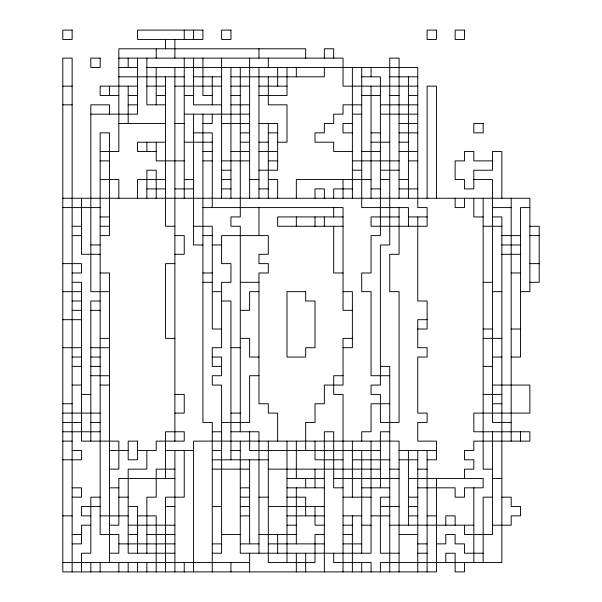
<?xml version="1.0" encoding="UTF-8"?>
<svg xmlns="http://www.w3.org/2000/svg" width="602" height="602" viewBox="0 0 602 602"><rect width="100%" height="100%" fill="white"/><g stroke="black" fill="none" stroke-linecap="round" stroke-linejoin="round"><path stroke-width="0.9" d="M118.842 58.123L343.035 58.123L343.035 86.146L417.765 86.146M118.842 67.469L137.527 67.469M146.865 67.469L417.765 67.469L417.765 207.585L427.111 207.585L427.111 226.269L371.058 226.269L371.058 216.931L399.081 216.931M118.842 76.808L184.235 76.808M193.573 76.808L221.596 76.808M230.942 76.808L324.35 76.808L324.35 67.469M361.719 76.808L380.404 76.808L380.404 235.608L371.058 235.608L371.058 272.977L361.719 272.977L361.719 291.661L371.058 291.661L371.058 375.731L389.742 375.731M389.742 76.808L417.765 76.808M62.796 86.146L72.135 86.146M137.527 86.146L100.158 86.146L100.158 95.492L118.842 95.492M146.865 86.146L165.55 86.146M174.889 86.146L221.596 86.146M230.942 86.146L249.619 86.146M258.965 86.146L286.988 86.146M128.181 95.492L137.527 95.492M156.211 95.492L165.55 95.492M184.235 95.492L193.573 95.492M212.258 95.492L202.919 95.492L202.919 58.123M230.942 95.492L240.281 95.492M258.965 95.492L286.988 95.492L286.988 67.469M361.719 95.492L380.404 95.492M389.742 95.492L399.081 95.492M408.427 95.492L417.765 95.492M62.796 104.831L72.135 104.831M128.181 104.831L137.527 104.831M165.55 104.831L146.865 104.831L146.865 58.123M221.596 104.831L193.573 104.831L193.573 58.123M230.942 104.831L249.619 104.831M361.719 104.831L343.035 104.831L343.035 114.169L333.696 114.169L333.696 123.515L324.35 123.515L324.35 132.854L315.012 132.854L315.012 142.2L333.696 142.2L333.696 151.538L352.381 151.538M380.404 104.831L417.765 104.831M90.819 114.169L137.527 114.169L137.527 58.123M184.235 114.169L249.619 114.169M352.381 114.169L361.719 114.169M380.404 114.169L417.765 114.169M118.842 123.515L165.55 123.515M174.889 123.515L184.235 123.515M202.919 123.515L212.258 123.515L212.258 114.169M221.596 123.515L249.619 123.515M258.965 123.515L277.65 123.515L277.65 170.223L258.965 170.223M352.381 123.515L343.035 123.515L343.035 132.854L352.381 132.854M399.081 123.515L417.765 123.515M193.573 132.854L212.258 132.854L212.258 207.585M240.281 132.854L249.619 132.854M268.304 132.854L277.65 132.854M371.058 132.854L380.404 132.854M399.081 132.854L417.765 132.854M165.55 142.2L137.527 142.2L137.527 151.538L156.211 151.538M184.235 142.2L212.258 142.2M240.281 142.2L249.619 142.2M258.965 142.2L268.304 142.2M277.65 142.2L286.988 142.2L286.988 104.831L268.304 104.831L268.304 76.808M371.058 142.2L389.742 142.2M399.081 142.2L408.427 142.2M100.158 151.538L118.842 151.538L118.842 48.785L305.673 48.785L305.673 58.123M202.919 151.538L212.258 151.538M230.942 151.538L249.619 151.538M258.965 151.538L277.65 151.538M361.719 151.538L380.404 151.538M399.081 151.538L417.765 151.538M100.158 160.877L109.504 160.877M184.235 160.877L156.211 160.877L156.211 142.2M202.919 160.877L212.258 160.877M221.596 160.877L249.619 160.877M268.304 160.877L277.65 160.877M352.381 160.877L399.081 160.877M408.427 160.877L417.765 160.877M492.496 160.877L473.819 160.877L473.819 151.538L464.473 151.538L464.473 160.877L455.135 160.877L455.135 179.562L464.473 179.562L464.473 188.9L473.819 188.9L473.819 170.223L492.496 170.223L492.496 151.538L501.842 151.538L501.842 198.246M221.596 170.223L230.942 170.223M352.381 170.223L361.719 170.223M380.404 170.223L399.081 170.223M100.158 179.562L118.842 179.562L118.842 198.246M165.55 179.562L137.527 179.562L137.527 198.246M184.235 179.562L193.573 179.562M221.596 179.562L230.942 179.562M249.619 179.562L258.965 179.562M268.304 179.562L277.65 179.562L277.65 198.246M371.058 179.562L296.327 179.562L296.327 198.246M380.404 179.562L389.742 179.562M399.081 179.562L408.427 179.562M473.819 179.562L492.496 179.562L492.496 422.438L511.181 422.438M146.865 188.9L165.55 188.9M174.889 188.9L193.573 188.9M221.596 188.9L230.942 188.9M258.965 188.9L268.304 188.9M352.381 188.9L333.696 188.9L333.696 198.246M371.058 188.9L380.404 188.9M399.081 188.9L417.765 188.9M62.796 198.246L529.865 198.246L529.865 291.661L520.519 291.661M62.796 207.585L100.158 207.585M202.919 207.585L343.035 207.585L343.035 310.339L352.381 310.339M492.496 207.585L511.181 207.585M529.865 207.585L520.519 207.585L520.519 357.046L511.181 357.046M100.158 216.931L109.504 216.931M343.035 216.931L277.65 216.931L277.65 226.269L343.035 226.269M408.427 216.931L427.111 216.931M483.158 216.931L473.819 216.931L473.819 198.246M492.496 216.931L501.842 216.931L501.842 562.561L380.404 562.561L380.404 571.9M72.135 226.269L81.481 226.269M100.158 226.269L109.504 226.269M174.889 226.269L165.55 226.269L165.55 76.808M193.573 226.269L212.258 226.269L212.258 329.023L221.596 329.023M483.158 226.269L501.842 226.269M529.865 226.269L539.204 226.269L539.204 282.315L529.865 282.315M72.135 235.608L81.481 235.608M100.158 235.608L109.504 235.608L109.504 132.854L100.158 132.854L100.158 534.531L118.842 534.531L118.842 553.215L109.504 553.215M174.889 235.608L184.235 235.608L184.235 254.292L174.889 254.292M202.919 235.608L212.258 235.608M501.842 235.608L520.519 235.608M529.865 235.608L539.204 235.608M90.819 244.954L100.158 244.954M202.919 244.954L193.573 244.954L193.573 114.169M212.258 244.954L221.596 244.954M501.842 244.954L520.519 244.954M100.158 254.292L81.481 254.292L81.481 198.246M501.842 254.292L520.519 254.292M62.796 263.631L81.481 263.631L81.481 272.977L72.135 272.977M174.889 263.631L165.55 263.631L165.55 338.369L174.889 338.369M529.865 263.631L539.204 263.631M100.158 272.977L109.504 272.977L109.504 562.561M202.919 272.977L212.258 272.977M343.035 272.977L333.696 272.977L333.696 226.269M511.181 272.977L520.519 272.977M72.135 282.315L81.481 282.315L81.481 441.123L118.842 441.123L118.842 469.146L109.504 469.146M202.919 282.315L212.258 282.315M240.281 282.315L258.965 282.315M483.158 282.315L492.496 282.315M62.796 291.661L81.481 291.661M109.504 291.661L90.819 291.661L90.819 104.831L109.504 104.831L109.504 114.169M212.258 291.661L221.596 291.661M258.965 291.661L249.619 291.661L249.619 310.339L240.281 310.339M343.035 291.661L352.381 291.661L352.381 347.708L343.035 347.708M492.496 291.661L501.842 291.661M72.135 301L81.481 301M100.158 301L90.819 301L90.819 441.123M221.596 301L230.942 301L230.942 459.8M72.135 310.339L81.481 310.339M90.819 310.339L100.158 310.339M62.796 319.685L81.481 319.685M427.111 319.685L417.765 319.685L417.765 347.708L427.111 347.708L427.111 357.046L417.765 357.046L417.765 413.1L427.111 413.1L427.111 422.438L417.765 422.438L417.765 441.123L436.45 441.123L436.45 459.8L427.111 459.8M417.765 329.023L427.111 329.023L427.111 301L417.765 301L417.765 216.931M483.158 329.023L492.496 329.023M511.181 329.023L520.519 329.023M100.158 338.369L109.504 338.369M240.281 338.369L249.619 338.369L249.619 357.046L258.965 357.046M352.381 338.369L343.035 338.369L343.035 385.069L324.35 385.069L324.35 403.754L315.012 403.754L315.012 422.438L305.673 422.438L305.673 450.462M483.158 338.369L501.842 338.369M62.796 347.708L81.481 347.708M90.819 347.708L109.504 347.708M230.942 347.708L240.281 347.708M72.135 357.046L81.481 357.046M90.819 357.046L100.158 357.046M212.258 357.046L221.596 357.046L221.596 375.731L212.258 375.731L212.258 385.069L221.596 385.069L221.596 553.215L212.258 553.215M492.496 357.046L501.842 357.046M72.135 366.392L81.481 366.392M90.819 366.392L100.158 366.392M221.596 366.392L212.258 366.392L212.258 347.708L221.596 347.708L221.596 282.315L230.942 282.315L230.942 263.631L221.596 263.631L221.596 235.608L268.304 235.608L268.304 254.292L258.965 254.292L258.965 263.631L268.304 263.631L268.304 272.977L258.965 272.977L258.965 403.754L268.304 403.754L268.304 413.1L277.65 413.1L277.65 441.123M380.404 366.392L389.742 366.392L389.742 571.9M483.158 366.392L492.496 366.392M90.819 375.731L109.504 375.731M258.965 375.731L249.619 375.731L249.619 422.438L221.596 422.438M343.035 375.731L333.696 375.731L333.696 394.415L343.035 394.415L343.035 571.9M72.135 385.069L81.481 385.069M100.158 385.069L109.504 385.069M492.496 385.069L529.865 385.069L529.865 413.1L473.819 413.1L473.819 431.777L529.865 431.777L529.865 441.123L473.819 441.123L473.819 450.462L464.473 450.462L464.473 459.8L473.819 459.8L473.819 469.146L464.473 469.146L464.473 478.485M81.481 394.415L90.819 394.415M174.889 394.415L184.235 394.415L184.235 413.1L174.889 413.1M483.158 394.415L501.842 394.415M62.796 403.754L72.135 403.754M389.742 403.754L371.058 403.754L371.058 431.777L361.719 431.777L361.719 441.123M492.496 403.754L501.842 403.754M62.796 413.1L100.158 413.1M230.942 413.1L240.281 413.1M62.796 422.438L81.481 422.438M90.819 422.438L100.158 422.438M62.796 431.777L100.158 431.777M212.258 431.777L221.596 431.777M230.942 431.777L258.965 431.777L258.965 553.215M389.742 431.777L380.404 431.777L380.404 487.831M62.796 441.123L72.135 441.123M72.135 450.462L81.481 450.462L81.481 459.8L62.796 459.8M109.504 450.462L128.181 450.462M137.527 450.462L156.211 450.462L156.211 441.123L184.235 441.123L184.235 431.777L165.55 431.777L165.55 478.485M165.55 450.462L193.573 450.462M212.258 450.462L221.596 450.462M230.942 450.462L240.281 450.462M380.404 450.462L249.619 450.462L249.619 431.777M399.081 450.462L436.45 450.462M212.258 459.8L268.304 459.8M343.035 459.8L315.012 459.8L315.012 441.123M352.381 459.8L389.742 459.8M399.081 459.8L417.765 459.8M174.889 469.146L156.211 469.146L156.211 497.169L146.865 497.169L146.865 553.215M212.258 469.146L249.619 469.146M268.304 469.146L380.404 469.146M389.742 469.146L399.081 469.146M417.765 469.146L427.111 469.146M492.496 469.146L483.158 469.146L483.158 198.246M174.889 478.485L118.842 478.485L118.842 525.192L109.504 525.192M286.988 478.485L324.35 478.485M333.696 478.485L399.081 478.485M408.427 478.485L483.158 478.485L483.158 487.831L464.473 487.831L464.473 497.169L455.135 497.169L455.135 487.831L417.765 487.831M492.496 478.485L501.842 478.485M72.135 487.831L81.481 487.831L81.481 497.169L72.135 497.169M109.504 487.831L118.842 487.831M240.281 487.831L249.619 487.831M286.988 487.831L324.35 487.831M343.035 487.831L333.696 487.831L333.696 431.777L324.35 431.777L324.35 571.9M361.719 487.831L389.742 487.831M100.158 497.169L90.819 497.169L90.819 553.215L81.481 553.215L81.481 571.9M118.842 497.169L128.181 497.169M240.281 497.169L249.619 497.169M258.965 497.169L268.304 497.169M286.988 497.169L305.673 497.169L305.673 515.854M343.035 497.169L371.058 497.169M389.742 497.169L380.404 497.169L380.404 553.215L399.081 553.215M408.427 497.169L417.765 497.169M492.496 497.169L483.158 497.169L483.158 562.561M501.842 497.169L511.181 497.169L511.181 506.508L520.519 506.508L520.519 515.854L511.181 515.854L511.181 525.192L492.496 525.192M100.158 506.508L81.481 506.508L81.481 515.854L90.819 515.854M128.181 506.508L137.527 506.508L137.527 553.215M165.55 506.508L174.889 506.508M212.258 506.508L221.596 506.508M240.281 506.508L249.619 506.508M268.304 506.508L324.35 506.508M380.404 506.508L399.081 506.508M408.427 506.508L417.765 506.508M62.796 515.854L72.135 515.854M100.158 515.854L128.181 515.854M137.527 515.854L156.211 515.854L156.211 571.9M240.281 515.854L249.619 515.854M286.988 515.854L324.35 515.854M343.035 515.854L361.719 515.854M371.058 515.854L389.742 515.854M408.427 515.854L417.765 515.854M427.111 515.854L436.45 515.854M90.819 525.192L81.481 525.192L81.481 543.877L72.135 543.877M128.181 525.192L174.889 525.192M286.988 525.192L296.327 525.192M324.35 525.192L315.012 525.192L315.012 506.508M343.035 525.192L352.381 525.192M361.719 525.192L371.058 525.192M389.742 525.192L473.819 525.192M72.135 534.531L81.481 534.531M128.181 534.531L137.527 534.531M146.865 534.531L174.889 534.531M221.596 534.531L240.281 534.531M258.965 534.531L296.327 534.531M324.35 534.531L315.012 534.531L315.012 562.561L268.304 562.561L268.304 441.123M343.035 534.531L352.381 534.531M399.081 534.531L417.765 534.531M118.842 543.877L174.889 543.877M212.258 543.877L221.596 543.877M240.281 543.877L258.965 543.877M268.304 543.877L324.35 543.877M343.035 543.877L361.719 543.877M417.765 543.877L427.111 543.877M436.45 543.877L445.789 543.877L445.789 534.531L455.135 534.531L455.135 543.877L464.473 543.877L464.473 553.215L483.158 553.215M174.889 553.215L128.181 553.215L128.181 469.146L146.865 469.146L146.865 450.462M417.765 553.215L427.111 553.215M62.796 562.561L249.619 562.561M520.519 431.777L520.519 441.123M511.181 198.246L511.181 441.123M492.496 431.777L492.496 534.531L464.473 534.531L464.473 525.192M473.819 487.831L473.819 562.561M464.473 198.246L464.473 207.585L455.135 207.585L455.135 198.246M464.473 562.561L464.473 571.9L455.135 571.9L455.135 553.215L445.789 553.215L445.789 562.561M455.135 525.192L455.135 515.854L445.789 515.854L445.789 525.192M436.45 198.246L436.45 86.146L427.111 86.146L427.111 198.246M436.45 478.485L436.45 571.9L62.796 571.9L62.796 58.123L72.135 58.123L72.135 571.9M427.111 450.462L427.111 571.9M417.765 450.462L417.765 571.9M408.427 76.808L408.427 198.246M408.427 226.269L408.427 207.585L361.719 207.585L361.719 67.469M408.427 450.462L408.427 525.192M399.081 198.246L399.081 58.123L389.742 58.123L389.742 244.954L380.404 244.954L380.404 385.069L371.058 385.069L371.058 394.415L380.404 394.415L380.404 422.438L399.081 422.438L399.081 291.661L389.742 291.661L389.742 254.292L399.081 254.292L399.081 207.585M399.081 571.9L399.081 441.123L193.573 441.123L193.573 571.9M371.058 67.469L371.058 76.808M371.058 86.146L371.058 198.246M371.058 441.123L371.058 553.215L240.281 553.215L240.281 441.123M371.058 571.9L371.058 562.561L333.696 562.561L333.696 553.215M361.719 450.462L361.719 553.215M361.719 562.561L361.719 571.9M352.381 67.469L352.381 198.246M352.381 441.123L352.381 497.169M352.381 515.854L352.381 571.9M343.035 179.562L343.035 198.246M333.696 58.123L333.696 48.785L324.35 48.785L324.35 58.123M333.696 207.585L333.696 216.931M324.35 198.246L324.35 188.9L315.012 188.9L315.012 198.246M324.35 216.931L324.35 226.269M315.012 216.931L315.012 226.269M315.012 469.146L315.012 487.831M305.673 478.485L305.673 487.831M305.673 553.215L305.673 571.9M296.327 67.469L296.327 76.808M296.327 216.931L296.327 226.269M296.327 441.123L296.327 478.485M296.327 487.831L296.327 543.877M296.327 553.215L296.327 571.9M286.988 441.123L286.988 562.561M277.65 67.469L277.65 86.146M277.65 534.531L277.65 553.215M268.304 58.123L268.304 67.469M268.304 123.515L268.304 198.246M258.965 48.785L258.965 58.123M258.965 67.469L258.965 198.246M258.965 207.585L258.965 235.608M249.619 58.123L249.619 198.246M249.619 459.8L249.619 543.877M249.619 553.215L249.619 571.9M240.281 67.469L240.281 216.931L230.942 216.931L230.942 226.269L240.281 226.269L240.281 431.777M230.942 67.469L230.942 198.246M230.942 562.561L230.942 571.9M221.596 58.123L221.596 198.246M212.258 76.808L212.258 104.831M212.258 571.9L212.258 422.438L202.919 422.438L202.919 114.169M193.573 30.1L193.573 39.439M184.235 30.1L184.235 39.439M184.235 58.123L184.235 198.246M184.235 450.462L184.235 497.169L165.55 497.169L165.55 571.9M184.235 562.561L184.235 571.9M174.889 39.439L174.889 58.123M174.889 67.469L174.889 441.123M174.889 450.462L174.889 571.9M165.55 39.439L165.55 48.785M156.211 48.785L156.211 58.123M156.211 67.469L156.211 104.831M156.211 198.246L156.211 170.223L146.865 170.223L146.865 198.246M146.865 142.2L146.865 151.538M146.865 562.561L146.865 571.9M137.527 562.561L137.527 571.9M128.181 58.123L128.181 67.469M128.181 86.146L128.181 123.515M128.181 562.561L128.181 571.9M118.842 562.561L118.842 571.9M109.504 86.146L109.504 95.492M100.158 562.561L100.158 571.9M90.819 562.561L90.819 571.9M72.135 30.1L62.796 30.1L62.796 39.439L72.135 39.439L72.135 30.1M202.919 30.1L137.527 30.1L137.527 39.439L202.919 39.439L202.919 30.1M230.942 30.1L221.596 30.1L221.596 39.439L230.942 39.439L230.942 30.1M436.45 30.1L427.111 30.1L427.111 39.439L436.45 39.439L436.45 30.1M464.473 30.1L455.135 30.1L455.135 39.439L464.473 39.439L464.473 30.1M100.158 58.123L90.819 58.123L90.819 67.469L100.158 67.469L100.158 58.123M483.158 123.515L473.819 123.515L473.819 132.854L483.158 132.854L483.158 123.515M305.673 291.661L286.988 291.661L286.988 357.046L305.673 357.046L305.673 347.708L315.012 347.708L315.012 301L305.673 301L305.673 291.661M137.527 441.123L128.181 441.123L128.181 459.8L137.527 459.8L137.527 441.123"/></g></svg>
